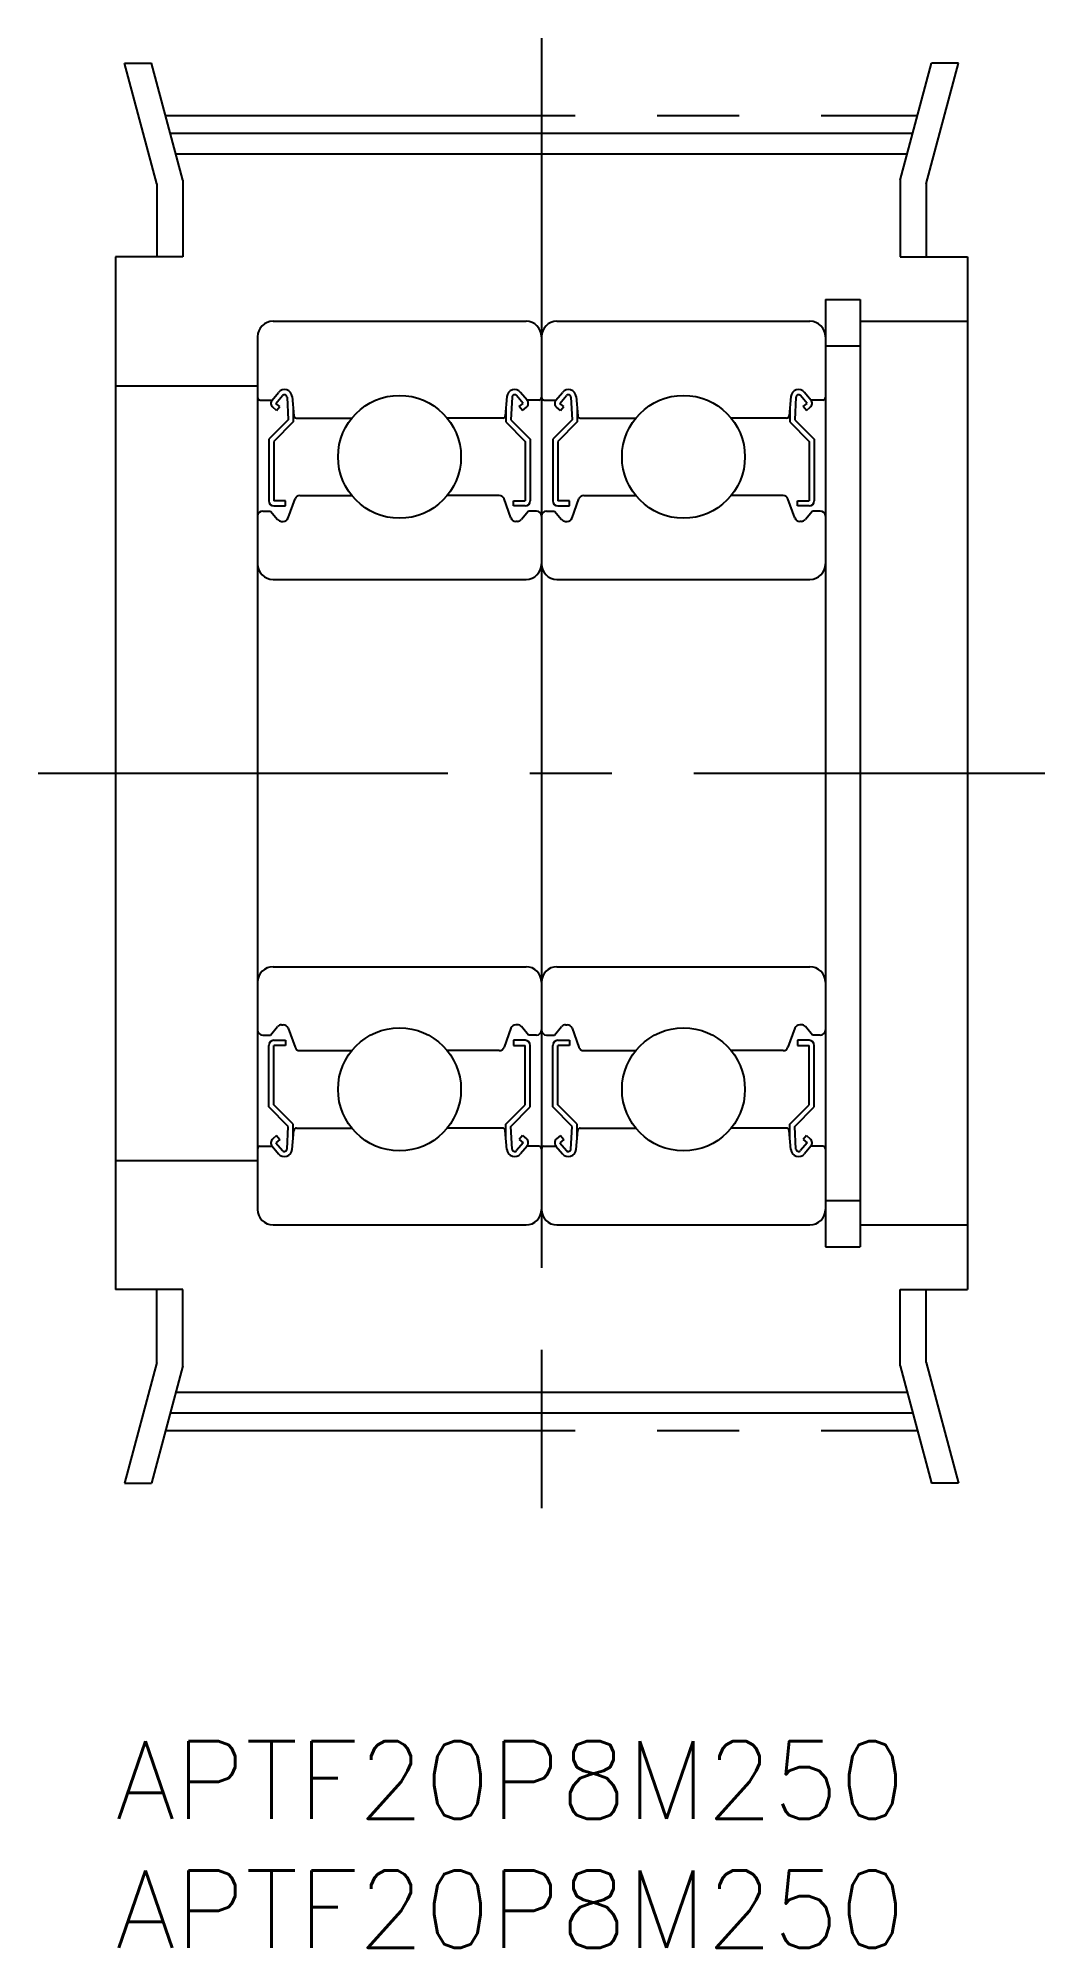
# Model space of a CAD drawing. Extents: x -3 to 36, y -8 to 66.
import ezdxf

# ---------------------------------------------------------------- set-up
doc = ezdxf.new("R2010")
doc.units = 0
doc.header["$LTSCALE"] = 0.5
doc.linetypes.add('CENTER', pattern=[50.8, 31.75, -6.35, 6.35, -6.35])
for name, color, linetype in [('MSM_CENTER', 1, 'CENTER'), ('MSM_CONTINUOUS', 7, 'CONTINUOUS'), ('MSM_PART_NUMBER', 7, 'CONTINUOUS')]:
    doc.layers.add(name, color=color, linetype=linetype)
doc.styles.get("Standard").update_dxf_attribs({"font": 'txt.shx', "height": 3, "bigfont": 'bigfont.shx'})

# ---------------------------------------------------------------- blocks, each defined once
blk = doc.blocks.new('*U3')
at = {"layer": 'MSM_PART_NUMBER'}
blk.add_text('APTF20P8M250', height=3, dxfattribs=at).set_placement((0, -3))
blk = doc.blocks.new('*U4')
at = {"layer": 'MSM_PART_NUMBER'}
blk.add_text('APTF20P8M250', height=3, dxfattribs=at).set_placement((0, -8))

msp = doc.modelspace()

# ---------------------------------------------------------------- linework, layer by layer
at = {"layer": 'MSM_CENTER'}
for p, q in [((16.5, 65.965), (16.5, 9.035)), ((1.929, 62.965), (31.071, 62.965)), ((-3, 37.5), (36, 37.5)), ((1.929, 12.035), (31.071, 12.035))]:
    msp.add_line(p, q, dxfattribs=at)
at = {"layer": 'MSM_CONTINUOUS'}
for p, q in [((1.6, 60.328), (0.348, 65)), ((0.348, 65), (1.384, 65)), ((2.6, 60.46), (1.384, 65)), ((30.4, 60.46), (31.616, 65)), ((31.4, 60.328), (32.652, 65)), ((32.652, 65), (31.616, 65)), ((2.112, 62.28), (30.888, 62.28)), ((2.327, 61.48), (30.673, 61.48)), ((1.6, 60.328), (1.6, 57.5)), ((2.6, 60.46), (2.6, 57.5)), ((30.4, 60.46), (30.4, 57.5)), ((31.4, 60.328), (31.4, 57.5)), ((0, 57.5), (0, 17.5)), ((2.6, 57.5), (0, 57.5)), ((30.4, 57.5), (33, 57.5)), ((33, 57.5), (33, 17.5)), ((27.5, 55.85), (27.5, 19.15)), ((27.5, 55.85), (28.85, 55.85)), ((28.85, 55.85), (28.85, 19.15)), ((6.1, 55), (15.9, 55)), ((17.1, 55), (26.9, 55)), ((28.85, 55), (33, 55)), ((5.5, 54.4), (5.5, 20.6)), ((16.5, 54.4), (16.5, 20.6)), ((27.5, 54.05), (28.85, 54.05)), ((0, 52.5), (5.5, 52.5)), ((5.6, 51.95), (6.06, 51.95)), ((6.06, 51.95), (6.31, 52.247)), ((6.213, 51.821), (6.463, 52.119)), ((6.366, 51.693), (6.213, 51.821)), ((6.64, 52.06), (6.683, 51.183)), ((6.838, 52.081), (6.903, 51.341)), ((15.162, 52.081), (15.097, 51.341)), ((15.36, 52.06), (15.317, 51.183)), ((15.787, 51.821), (15.537, 52.119)), ((15.634, 51.693), (15.787, 51.821)), ((15.94, 51.95), (15.69, 52.247)), ((16.4, 51.95), (15.94, 51.95)), ((16.6, 51.95), (17.06, 51.95)), ((17.06, 51.95), (17.31, 52.247)), ((17.213, 51.821), (17.463, 52.119)), ((17.366, 51.693), (17.213, 51.821)), ((17.64, 52.06), (17.683, 51.183)), ((17.838, 52.081), (17.903, 51.341)), ((26.162, 52.081), (26.097, 51.341)), ((26.36, 52.06), (26.317, 51.183)), ((26.787, 51.821), (26.537, 52.119)), ((26.634, 51.693), (26.787, 51.821)), ((26.94, 51.95), (26.69, 52.247)), ((27.4, 51.95), (26.94, 51.95)), ((6.683, 51.183), (5.933, 50.433)), ((6.238, 51.54), (6.085, 51.668)), ((6.883, 51.1), (6.133, 50.35)), ((6.238, 51.54), (6.366, 51.693)), ((6.883, 51.57), (6.883, 51.1)), ((7.003, 51.25), (9.151, 51.25)), ((14.997, 51.25), (12.849, 51.25)), ((15.117, 51.57), (15.117, 51.1)), ((15.117, 51.1), (15.867, 50.35)), ((15.317, 51.183), (16.067, 50.433)), ((15.762, 51.54), (15.634, 51.693)), ((15.762, 51.54), (15.915, 51.668)), ((17.683, 51.183), (16.933, 50.433)), ((17.238, 51.54), (17.085, 51.668)), ((17.883, 51.1), (17.133, 50.35)), ((17.238, 51.54), (17.366, 51.693)), ((17.883, 51.57), (17.883, 51.1)), ((18.003, 51.25), (20.151, 51.25)), ((25.997, 51.25), (23.849, 51.25)), ((26.117, 51.57), (26.117, 51.1)), ((26.117, 51.1), (26.867, 50.35)), ((26.317, 51.183), (27.067, 50.433)), ((26.762, 51.54), (26.634, 51.693)), ((26.762, 51.54), (26.915, 51.668)), ((5.933, 50.433), (5.933, 48.05)), ((6.133, 50.35), (6.133, 48.05)), ((15.867, 50.35), (15.867, 48.05)), ((16.067, 50.433), (16.067, 48.05)), ((16.933, 50.433), (16.933, 48.05)), ((17.133, 50.35), (17.133, 48.05)), ((26.867, 50.35), (26.867, 48.05)), ((27.067, 50.433), (27.067, 48.05)), ((6.682, 47.382), (6.95, 48.118)), ((7.138, 48.25), (9.151, 48.25)), ((14.862, 48.25), (12.849, 48.25)), ((15.318, 47.382), (15.05, 48.118)), ((17.682, 47.382), (17.95, 48.118)), ((18.138, 48.25), (20.151, 48.25)), ((25.862, 48.25), (23.849, 48.25)), ((26.318, 47.382), (26.05, 48.118)), ((5.7, 47.65), (6, 47.65)), ((6, 47.65), (6.276, 47.321)), ((6.583, 48.05), (6.133, 48.05)), ((6.133, 47.85), (6.583, 47.85)), ((6.583, 47.85), (6.583, 48.05)), ((15.417, 48.05), (15.867, 48.05)), ((15.417, 47.85), (15.417, 48.05)), ((15.867, 47.85), (15.417, 47.85)), ((16, 47.65), (15.724, 47.321)), ((16.3, 47.65), (16, 47.65)), ((16.7, 47.65), (17, 47.65)), ((17, 47.65), (17.276, 47.321)), ((17.583, 48.05), (17.133, 48.05)), ((17.133, 47.85), (17.583, 47.85)), ((17.583, 47.85), (17.583, 48.05)), ((26.417, 48.05), (26.867, 48.05)), ((26.417, 47.85), (26.417, 48.05)), ((26.867, 47.85), (26.417, 47.85)), ((27, 47.65), (26.724, 47.321)), ((27.3, 47.65), (27, 47.65)), ((6.429, 47.25), (6.494, 47.25)), ((15.571, 47.25), (15.506, 47.25)), ((17.429, 47.25), (17.494, 47.25)), ((26.571, 47.25), (26.506, 47.25)), ((6.1, 45), (15.9, 45)), ((17.1, 45), (26.9, 45)), ((6.1, 30), (15.9, 30)), ((17.1, 30), (26.9, 30)), ((6, 27.35), (6.276, 27.679)), ((6.429, 27.75), (6.494, 27.75)), ((6.682, 27.618), (6.95, 26.882)), ((15.318, 27.618), (15.05, 26.882)), ((15.571, 27.75), (15.506, 27.75)), ((16, 27.35), (15.724, 27.679)), ((17, 27.35), (17.276, 27.679)), ((17.429, 27.75), (17.494, 27.75)), ((17.682, 27.618), (17.95, 26.882)), ((26.318, 27.618), (26.05, 26.882)), ((26.571, 27.75), (26.506, 27.75)), ((27, 27.35), (26.724, 27.679)), ((5.7, 27.35), (6, 27.35)), ((5.933, 24.567), (5.933, 26.95)), ((6.133, 27.15), (6.583, 27.15)), ((6.133, 24.65), (6.133, 26.95)), ((6.583, 26.95), (6.133, 26.95)), ((6.583, 27.15), (6.583, 26.95)), ((7.138, 26.75), (9.151, 26.75)), ((14.862, 26.75), (12.849, 26.75)), ((15.417, 27.15), (15.417, 26.95)), ((15.867, 27.15), (15.417, 27.15)), ((15.417, 26.95), (15.867, 26.95)), ((15.867, 24.65), (15.867, 26.95)), ((16.3, 27.35), (16, 27.35)), ((16.067, 24.567), (16.067, 26.95)), ((16.7, 27.35), (17, 27.35)), ((16.933, 24.567), (16.933, 26.95)), ((17.133, 27.15), (17.583, 27.15)), ((17.133, 24.65), (17.133, 26.95)), ((17.583, 26.95), (17.133, 26.95)), ((17.583, 27.15), (17.583, 26.95)), ((18.138, 26.75), (20.151, 26.75)), ((25.862, 26.75), (23.849, 26.75)), ((26.417, 27.15), (26.417, 26.95)), ((26.867, 27.15), (26.417, 27.15)), ((26.417, 26.95), (26.867, 26.95)), ((26.867, 24.65), (26.867, 26.95)), ((27.3, 27.35), (27, 27.35)), ((27.067, 24.567), (27.067, 26.95)), ((6.683, 23.817), (5.933, 24.567)), ((6.883, 23.9), (6.133, 24.65)), ((15.117, 23.9), (15.867, 24.65)), ((15.317, 23.817), (16.067, 24.567)), ((17.683, 23.817), (16.933, 24.567)), ((17.883, 23.9), (17.133, 24.65)), ((26.117, 23.9), (26.867, 24.65)), ((26.317, 23.817), (27.067, 24.567)), ((6.64, 22.94), (6.683, 23.817)), ((6.883, 23.43), (6.883, 23.9)), ((7.003, 23.75), (9.151, 23.75)), ((14.997, 23.75), (12.849, 23.75)), ((15.117, 23.43), (15.117, 23.9)), ((15.36, 22.94), (15.317, 23.817)), ((17.64, 22.94), (17.683, 23.817)), ((17.883, 23.43), (17.883, 23.9)), ((18.003, 23.75), (20.151, 23.75)), ((25.997, 23.75), (23.849, 23.75)), ((26.117, 23.43), (26.117, 23.9)), ((26.36, 22.94), (26.317, 23.817)), ((5.6, 23.05), (6.06, 23.05)), ((6.06, 23.05), (6.31, 22.753)), ((6.238, 23.46), (6.085, 23.332)), ((6.366, 23.307), (6.213, 23.179)), ((6.213, 23.179), (6.463, 22.881)), ((6.238, 23.46), (6.366, 23.307)), ((6.838, 22.919), (6.903, 23.659)), ((15.162, 22.919), (15.097, 23.659)), ((15.787, 23.179), (15.537, 22.881)), ((15.762, 23.46), (15.634, 23.307)), ((15.634, 23.307), (15.787, 23.179)), ((15.94, 23.05), (15.69, 22.753)), ((15.762, 23.46), (15.915, 23.332)), ((16.4, 23.05), (15.94, 23.05)), ((16.6, 23.05), (17.06, 23.05)), ((17.06, 23.05), (17.31, 22.753)), ((17.238, 23.46), (17.085, 23.332)), ((17.366, 23.307), (17.213, 23.179)), ((17.213, 23.179), (17.463, 22.881)), ((17.238, 23.46), (17.366, 23.307)), ((17.838, 22.919), (17.903, 23.659)), ((26.162, 22.919), (26.097, 23.659)), ((26.787, 23.179), (26.537, 22.881)), ((26.762, 23.46), (26.634, 23.307)), ((26.634, 23.307), (26.787, 23.179)), ((26.94, 23.05), (26.69, 22.753)), ((26.762, 23.46), (26.915, 23.332)), ((27.4, 23.05), (26.94, 23.05)), ((0, 22.5), (5.5, 22.5)), ((27.5, 20.95), (28.85, 20.95)), ((6.1, 20), (15.9, 20)), ((17.1, 20), (26.9, 20)), ((28.85, 20), (33, 20)), ((27.5, 19.15), (28.85, 19.15)), ((2.6, 17.5), (0, 17.5)), ((1.6, 14.672), (1.6, 17.5)), ((2.6, 14.54), (2.6, 17.5)), ((30.4, 17.5), (33, 17.5)), ((30.4, 14.54), (30.4, 17.5)), ((31.4, 14.672), (31.4, 17.5)), ((1.6, 14.672), (0.348, 10)), ((2.6, 14.54), (1.384, 10)), ((30.4, 14.54), (31.616, 10)), ((31.4, 14.672), (32.652, 10)), ((2.327, 13.52), (30.673, 13.52)), ((2.112, 12.72), (30.888, 12.72)), ((0.348, 10), (1.384, 10)), ((32.652, 10), (31.616, 10))]:
    msp.add_line(p, q, dxfattribs=at)
for centre in [(11, 49.75), (22, 49.75), (11, 25.25), (22, 25.25)]:
    msp.add_circle(centre, 2.381, dxfattribs=at)
for centre, radius, start, end in [((6.1, 54.4), 0.6, 90, 180), ((15.9, 54.4), 0.6, 0, 90), ((17.1, 54.4), 0.6, 90, 180), ((26.9, 54.4), 0.6, 0, 90), ((5.6, 52.05), 0.1, 180, 270), ((6.213, 51.821), 0.2, 140.00293, 230.08703), ((6.539, 52.055), 0.3, 4.99676, 140.00293), ((6.54, 52.055), 0.1, 2.81982, 140.00215), ((15.461, 52.055), 0.3, 39.99707, 175.00324), ((15.46, 52.055), 0.1, 39.99785, 177.18018), ((15.787, 51.821), 0.2, 309.91297, 39.99707), ((16.4, 52.05), 0.1, 270, 0), ((16.6, 52.05), 0.1, 180, 270), ((17.213, 51.821), 0.2, 140.00293, 230.08703), ((17.539, 52.055), 0.3, 4.99676, 140.00293), ((17.54, 52.055), 0.1, 2.81982, 140.00215), ((26.461, 52.055), 0.3, 39.99707, 175.00324), ((26.46, 52.055), 0.1, 39.99785, 177.18018), ((26.787, 51.821), 0.2, 309.91297, 39.99707), ((27.4, 52.05), 0.1, 270, 0), ((7.003, 51.35), 0.1, 184.99676, 269.9995), ((14.997, 51.35), 0.1, 270.0005, 355.00324), ((18.003, 51.35), 0.1, 184.99676, 269.9995), ((25.997, 51.35), 0.1, 270.0005, 355.00324), ((7.138, 48.05), 0.2, 90, 159.99139), ((14.862, 48.05), 0.2, 20.00861, 90), ((18.138, 48.05), 0.2, 90, 159.99139), ((25.862, 48.05), 0.2, 20.00861, 90), ((5.7, 47.45), 0.2, 90, 180), ((6.133, 48.05), 0.2, 180, 270), ((6.494, 47.45), 0.2, 270, 339.99139), ((15.506, 47.45), 0.2, 200.00861, 270), ((15.867, 48.05), 0.2, 270, 0), ((16.3, 47.45), 0.2, 0, 90), ((16.7, 47.45), 0.2, 90, 180), ((17.133, 48.05), 0.2, 180, 270), ((17.494, 47.45), 0.2, 270, 339.99139), ((26.506, 47.45), 0.2, 200.00861, 270), ((26.867, 48.05), 0.2, 270, 0), ((27.3, 47.45), 0.2, 0, 90), ((6.429, 47.45), 0.2, 219.99503, 270), ((15.571, 47.45), 0.2, 270, 320.00497), ((17.429, 47.45), 0.2, 219.99503, 270), ((26.571, 47.45), 0.2, 270, 320.00497), ((6.1, 45.6), 0.6, 180, 270), ((15.9, 45.6), 0.6, 270, 0), ((17.1, 45.6), 0.6, 180, 270), ((26.9, 45.6), 0.6, 270, 0), ((6.1, 29.4), 0.6, 90, 180), ((15.9, 29.4), 0.6, 0, 90), ((17.1, 29.4), 0.6, 90, 180), ((26.9, 29.4), 0.6, 0, 90), ((5.7, 27.55), 0.2, 180, 270), ((6.429, 27.55), 0.2, 90, 140.00497), ((6.494, 27.55), 0.2, 20.00861, 90), ((15.506, 27.55), 0.2, 90, 159.99139), ((15.571, 27.55), 0.2, 39.99503, 90), ((16.3, 27.55), 0.2, 270, 0), ((16.7, 27.55), 0.2, 180, 270), ((17.429, 27.55), 0.2, 90, 140.00497), ((17.494, 27.55), 0.2, 20.00861, 90), ((26.506, 27.55), 0.2, 90, 159.99139), ((26.571, 27.55), 0.2, 39.99503, 90), ((27.3, 27.55), 0.2, 270, 0), ((6.133, 26.95), 0.2, 90, 180), ((7.138, 26.95), 0.2, 200.00861, 270), ((14.862, 26.95), 0.2, 270, 339.99139), ((15.867, 26.95), 0.2, 0, 90), ((17.133, 26.95), 0.2, 90, 180), ((18.138, 26.95), 0.2, 200.00861, 270), ((25.862, 26.95), 0.2, 270, 339.99139), ((26.867, 26.95), 0.2, 0, 90), ((7.003, 23.65), 0.1, 90.0005, 175.00324), ((14.997, 23.65), 0.1, 4.99676, 89.9995), ((18.003, 23.65), 0.1, 90.0005, 175.00324), ((25.997, 23.65), 0.1, 4.99676, 89.9995), ((5.6, 22.95), 0.1, 90, 180), ((6.213, 23.179), 0.2, 129.91297, 219.99707), ((6.54, 22.945), 0.1, 219.99785, 357.18018), ((15.46, 22.945), 0.1, 182.81982, 320.00215), ((15.787, 23.179), 0.2, 320.00293, 50.08703), ((16.4, 22.95), 0.1, 0, 90), ((16.6, 22.95), 0.1, 90, 180), ((17.213, 23.179), 0.2, 129.91297, 219.99707), ((17.54, 22.945), 0.1, 219.99785, 357.18018), ((26.46, 22.945), 0.1, 182.81982, 320.00215), ((26.787, 23.179), 0.2, 320.00293, 50.08703), ((27.4, 22.95), 0.1, 0, 90), ((6.539, 22.945), 0.3, 219.99707, 355.00324), ((15.461, 22.945), 0.3, 184.99676, 320.00293), ((17.539, 22.945), 0.3, 219.99707, 355.00324), ((26.461, 22.945), 0.3, 184.99676, 320.00293), ((6.1, 20.6), 0.6, 180, 270), ((15.9, 20.6), 0.6, 270, 0), ((17.1, 20.6), 0.6, 180, 270), ((26.9, 20.6), 0.6, 270, 0)]:
    msp.add_arc(centre, radius, start, end, dxfattribs=at)

# ---------------------------------------------------------------- block references
for name in ['*U3', '*U4']:
    msp.add_blockref(name, (0, 0), dxfattribs=at)

doc.saveas('drawing.dxf')
